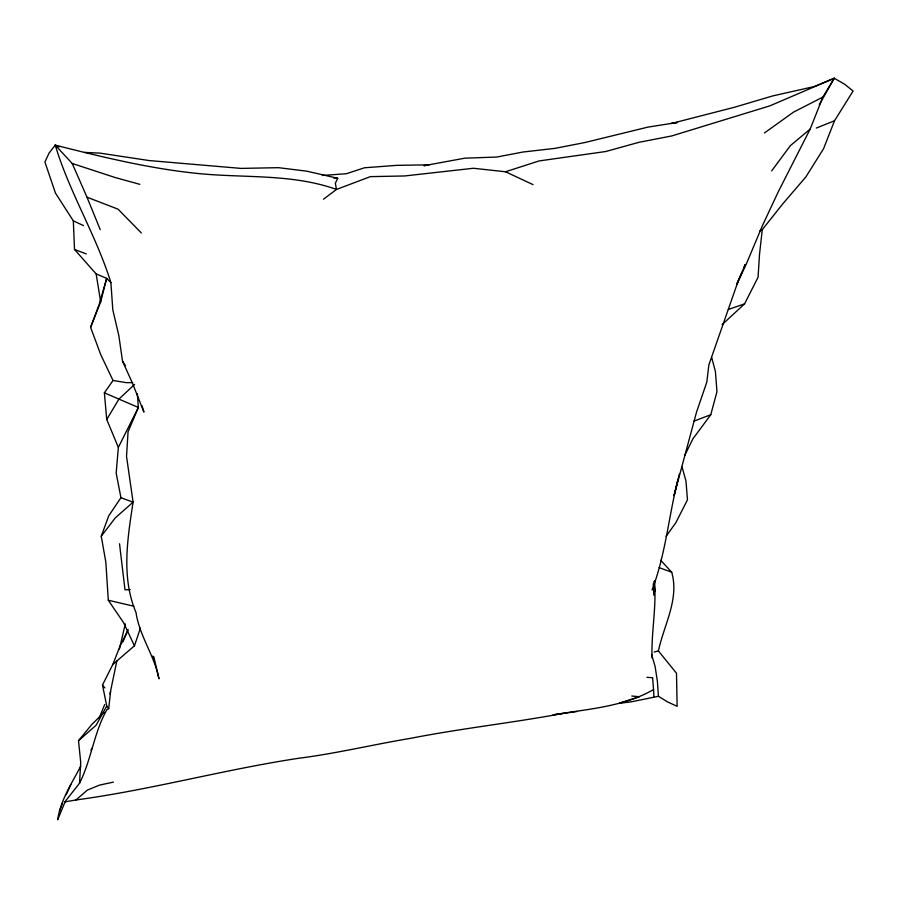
<?xml version="1.0" encoding="UTF-8"?>
<svg xmlns="http://www.w3.org/2000/svg" width="898" height="898" viewBox="0 0 898 898"><rect width="100%" height="100%" fill="white"/><g stroke="black" fill="none" stroke-linecap="round" stroke-linejoin="round"><path stroke-width="1.35" d="M652.049 657.998C651.14 632.315 656.719 606.846 654.418 581.152L654.238 595.295L654.418 581.152M80.73 766.263C71.694 783.404 60.536 800.185 57.685 819.739L65.352 801.252L79.529 783.236L80.719 762.357L78.508 740.715L91.776 724.495L104.089 712.417M137.349 393.672L138.371 407.456L118.345 447.406L116.168 473.078L120.938 497.705L108.77 515.766L101.25 536.229L105.818 562.025L108.31 600.246L123.587 622.662L134.431 645.808L112.845 664.441L102.484 685.017L106.75 706.075L108.703 708.645L106.929 709.633C93.852 732.667 91.428 759.686 79.529 783.236M108.703 708.645L110.746 690.236L116.83 661.029M322.315 175.469L346.359 173.718L364.487 167.78L396.905 165.344L429.121 164.839L424.013 165.692L464.85 158.171L496.661 157.06L523.04 152.02L554.93 148.372L584.677 142.58L647.84 127.134L677.305 122.487L671.266 123.52L734.384 107.277L772.729 95.918L814.273 86.556L834.242 78.261L844.569 84.199L853.1 91.001L834.523 120.759L823.589 148.641L805.843 176.962L783.112 203.442L762.279 229.641L759.528 254.257L758.069 277.235L744.554 303.883L722.104 324.649M109.983 694.109L110.488 691.527M119.456 648.951L125.282 623.897M679.505 473.717C668.965 512.163 666.395 552.506 652.06 589.941M677.743 480.621L674.05 495.595L696.556 412.047L706.827 382.065L708.87 364.891L737.954 281.714L742.635 270.624M132.646 382.638L126.191 382.638L113.025 380.471L100.756 354.688L90.597 327.332L100.677 301.908L106.66 278.346L96.142 273.912L74.512 249.476L73.322 220.863L55.463 193.092L44.9 161.988L49.076 153.075L55.238 145.128C102.507 157.083 149.955 168.712 198.581 173.561C244.694 178.141 292.063 173.606 336.514 189.444L370.369 176.637L404.672 175.963L473.392 168.263L505.529 171.765L533.03 184.629M684.512 455.915L692.796 438.987L710.778 414.719L716.963 391.696L715.425 371.57L711.676 357.438M619.777 703.302L632.046 701.675L658.425 696.287L667.371 701.832L677.126 706.322L676.497 673.208L658.402 650.96C663.88 625.03 679.483 599.168 671.715 572.239L660.692 560.262M134.431 645.808L140.436 628.14M90.597 327.332L99.15 304.478L106.66 278.346L110.903 282.657L112.789 309.72L118.839 335.661L122.521 361.187L132.32 382.817L143.904 412.103L142.064 405.739M112.845 664.441L120.152 645.842L128.19 629.588M59.448 811.107L62.456 803.497M741.928 272.24L737.011 283.835L746.081 264.551L762.424 225.634L778.454 191.42L810.142 129.11L822.882 97.096L834.242 78.261L769.81 105.874L671.816 135.924L638.927 142.322L605.802 151.504L539.036 160.944L505.529 171.765M98.971 718.479L104.673 704.593M744.184 266.931L745.228 264.461L743.016 269.669M122.891 641.913L127.729 630.8M66.317 794.618L70.796 784.482M737.011 283.835L737.954 281.714M84.513 152.402L99.88 153.12L149.113 160.551L240.99 168.397L278.492 167.679L306.779 171.17L337.704 178.275L335.324 183.315L336.514 189.444L323.493 199.199M106.75 706.075L96.064 725.27L78.508 740.715M819.279 104.718L834.242 78.261M118.345 447.406L106.739 419.512L118.929 399.082L134.565 384.467M90.922 750.156L92.371 747.854M106.739 419.512L104.37 392.841L113.025 380.471M666.103 536.286L675.767 522.838L687.464 499.838L685.971 480.991L682.042 466.994M771.651 170.912L790.352 145.667L810.142 129.11M101.25 536.229L115.292 517.877L133.084 502.173L126.528 456.375L128.055 431.826L138.371 407.456L104.37 392.841M64.252 801.993L75.971 799.972L87.364 790.094L99.465 785.133L113.395 782.124M764.467 132.938L793.473 112.149L822.882 97.096M646.93 677.317L652.621 677.732L653.542 689.597C622.976 707.085 587.045 709.072 553.022 714.864L577.234 711.474M759.809 230.887L762.279 229.641M816.383 128.032L834.523 120.759M693.93 421.151L710.778 414.719M728.345 309.462L744.554 303.883M619.732 703.067L639.443 696.758L631.799 696.029M654.193 652.015L658.402 650.96M562.417 713.528C512.028 722.924 460.943 728.446 410.599 738.336C373.445 744.498 336.795 753.4 299.404 758.17C224.41 769.44 151.122 789.836 75.971 799.972M130.165 589.638L124.99 589.829L119.524 543.795M333.686 177.972L337.704 178.275M133.869 606.217L108.31 600.246M139.83 184.337L115.213 177.546L72.21 163.47L55.238 145.128C69.483 192.722 96.221 235.231 110.903 282.657M659.154 567.648L671.715 572.239M74.512 249.476L86.287 253.921M72.21 163.47L86.994 197.19L118.053 209.167L141.323 232.919M120.938 497.705L133.084 502.173C127.538 538.755 121.095 577.156 136.013 612.526C139.504 636.244 154.501 655.518 158.957 678.798L153.771 656.651M73.322 220.863L83.536 225.6M55.238 145.128L59.032 146.913M102.484 685.017L104.864 687.902M122.521 361.187L125.473 365.699M86.994 197.19L100.228 229.641M651.566 654.44L655.069 666.282L657.392 681.29L658.425 696.287M653.183 589.324L654.305 593.297L653.228 583.936M152.817 656.034L153.412 658.56M96.142 273.912L100.677 301.908M654.238 587.595L654.833 591.569L654.182 583.913M653.542 689.597L653.946 697.005"/></g></svg>
